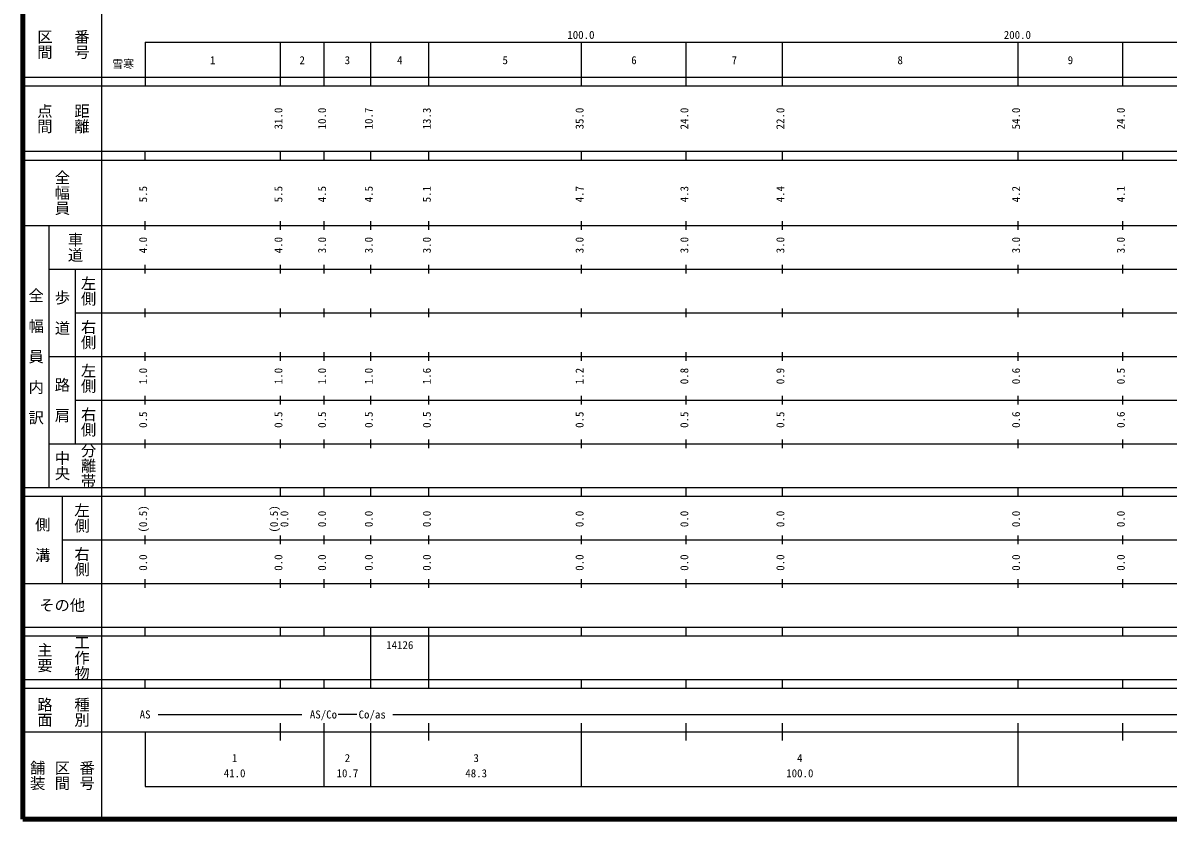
# Model space of a CAD drawing. Units: millimetres on the paper, enlarged 1000 times. Extents: x 40000 to 680000, y 20000 to 380000.
# Drawn here: x 40000 to 302378, y 20000 to 202409 of the extents above; entities that cross this region are included whole.
import ezdxf
from ezdxf.enums import TextEntityAlignment as Align

# ---------------------------------------------------------------- set-up
doc = ezdxf.new("R2010")
doc.units = ezdxf.units.MM
doc.header["$LTSCALE"] = 1000
doc.layers.add('M-TTL', color=2, linetype='Continuous', lineweight=140)
doc.layers.add('M-TTL-BAND', color=7, linetype='Continuous', lineweight=25)
doc.styles.add('@ＭＳ ゴシック', font='')
doc.styles.add('ＭＳ ゴシック', font='')
doc.styles.get('@ＭＳ ゴシック').set_extended_font_data('@MS Gothic')
doc.styles.get('ＭＳ ゴシック').set_extended_font_data('MS Gothic')

msp = doc.modelspace()

# ---------------------------------------------------------------- linework, layer by layer
at = {"layer": 'M-TTL'}
for p, q in [((40000, 380000), (40000, 20000)), ((40000, 20000), (680000, 20000))]:
    msp.add_line(p, q, dxfattribs=at)
at = {"layer": 'M-TTL-BAND'}
for p, q in [((58000, 370000), (58000, 20000)), ((68000, 198000), (579000, 198000)), ((68000, 198000), (68000, 188000)), ((99000, 188000), (99000, 198000)), ((109000, 188000), (109000, 198000)), ((119700, 188000), (119700, 198000)), ((133000, 188000), (133000, 198000)), ((168000, 188000), (168000, 198000)), ((192000, 188000), (192000, 198000)), ((214000, 188000), (214000, 198000)), ((268000, 188000), (268000, 198000)), ((292000, 188000), (292000, 198000)), ((40000, 190000), (579000, 190000)), ((40000, 188000), (579000, 188000)), ((40000, 173000), (579000, 173000)), ((40000, 171000), (579000, 171000)), ((68000, 171000), (68000, 173000)), ((99000, 171000), (99000, 173000)), ((109000, 171000), (109000, 173000)), ((119700, 171000), (119700, 173000)), ((133000, 171000), (133000, 173000)), ((168000, 171000), (168000, 173000)), ((192000, 171000), (192000, 173000)), ((214000, 171000), (214000, 173000)), ((268000, 171000), (268000, 173000)), ((292000, 171000), (292000, 173000)), ((40000, 156000), (579000, 156000)), ((46000, 96000), (46000, 156000)), ((68000, 155000), (68000, 157000)), ((99000, 155000), (99000, 157000)), ((109000, 155000), (109000, 157000)), ((119700, 155000), (119700, 157000)), ((133000, 155000), (133000, 157000)), ((168000, 155000), (168000, 157000)), ((192000, 155000), (192000, 157000)), ((214000, 155000), (214000, 157000)), ((268000, 155000), (268000, 157000)), ((292000, 155000), (292000, 157000)), ((68000, 145000), (68000, 147000)), ((99000, 145000), (99000, 147000)), ((109000, 145000), (109000, 147000)), ((119700, 145000), (119700, 147000)), ((133000, 145000), (133000, 147000)), ((168000, 145000), (168000, 147000)), ((192000, 145000), (192000, 147000)), ((214000, 145000), (214000, 147000)), ((268000, 145000), (268000, 147000)), ((292000, 145000), (292000, 147000)), ((46000, 146000), (579000, 146000)), ((52000, 146000), (52000, 106000)), ((68000, 135000), (68000, 137000)), ((99000, 135000), (99000, 137000)), ((109000, 135000), (109000, 137000)), ((119700, 135000), (119700, 137000)), ((133000, 135000), (133000, 137000)), ((168000, 135000), (168000, 137000)), ((192000, 135000), (192000, 137000)), ((214000, 135000), (214000, 137000)), ((268000, 135000), (268000, 137000)), ((292000, 135000), (292000, 137000)), ((52000, 136000), (579000, 136000)), ((46000, 126000), (579000, 126000)), ((68000, 125000), (68000, 127000)), ((99000, 125000), (99000, 127000)), ((109000, 125000), (109000, 127000)), ((119700, 125000), (119700, 127000)), ((133000, 125000), (133000, 127000)), ((168000, 125000), (168000, 127000)), ((192000, 125000), (192000, 127000)), ((214000, 125000), (214000, 127000)), ((268000, 125000), (268000, 127000)), ((292000, 125000), (292000, 127000)), ((52000, 116000), (579000, 116000)), ((68000, 115000), (68000, 117000)), ((99000, 115000), (99000, 117000)), ((109000, 115000), (109000, 117000)), ((119700, 115000), (119700, 117000)), ((133000, 115000), (133000, 117000)), ((168000, 115000), (168000, 117000)), ((192000, 115000), (192000, 117000)), ((214000, 115000), (214000, 117000)), ((268000, 115000), (268000, 117000)), ((292000, 115000), (292000, 117000)), ((46000, 106000), (579000, 106000)), ((68000, 105000), (68000, 107000)), ((99000, 105000), (99000, 107000)), ((109000, 105000), (109000, 107000)), ((119700, 105000), (119700, 107000)), ((133000, 105000), (133000, 107000)), ((168000, 105000), (168000, 107000)), ((192000, 105000), (192000, 107000)), ((214000, 105000), (214000, 107000)), ((268000, 105000), (268000, 107000)), ((292000, 105000), (292000, 107000)), ((40000, 96000), (579000, 96000)), ((68000, 94000), (68000, 96000)), ((99000, 94000), (99000, 96000)), ((109000, 94000), (109000, 96000)), ((119700, 94000), (119700, 96000)), ((133000, 94000), (133000, 96000)), ((168000, 94000), (168000, 96000)), ((192000, 94000), (192000, 96000)), ((214000, 94000), (214000, 96000)), ((268000, 94000), (268000, 96000)), ((292000, 94000), (292000, 96000)), ((40000, 94000), (579000, 94000)), ((49000, 94000), (49000, 74000)), ((49000, 84000), (579000, 84000)), ((68000, 83000), (68000, 85000)), ((99000, 83000), (99000, 85000)), ((109000, 83000), (109000, 85000)), ((119700, 83000), (119700, 85000)), ((133000, 83000), (133000, 85000)), ((168000, 83000), (168000, 85000)), ((192000, 83000), (192000, 85000)), ((214000, 83000), (214000, 85000)), ((268000, 83000), (268000, 85000)), ((292000, 83000), (292000, 85000)), ((40000, 74000), (579000, 74000)), ((68000, 73000), (68000, 75000)), ((99000, 73000), (99000, 75000)), ((109000, 73000), (109000, 75000)), ((119700, 73000), (119700, 75000)), ((133000, 73000), (133000, 75000)), ((168000, 73000), (168000, 75000)), ((192000, 73000), (192000, 75000)), ((214000, 73000), (214000, 75000)), ((268000, 73000), (268000, 75000)), ((292000, 73000), (292000, 75000)), ((40000, 64000), (579000, 64000)), ((68000, 62000), (68000, 64000)), ((99000, 62000), (99000, 64000)), ((109000, 62000), (109000, 64000)), ((119700, 62000), (119700, 64000)), ((133000, 62000), (133000, 64000)), ((168000, 62000), (168000, 64000)), ((192000, 62000), (192000, 64000)), ((214000, 62000), (214000, 64000)), ((268000, 62000), (268000, 64000)), ((292000, 62000), (292000, 64000)), ((40000, 62000), (579000, 62000)), ((119700, 52000), (119700, 62000)), ((133000, 52000), (133000, 62000)), ((40000, 52000), (579000, 52000)), ((40000, 50000), (579000, 50000)), ((68000, 50000), (68000, 52000)), ((99000, 50000), (99000, 52000)), ((109000, 50000), (109000, 52000)), ((119700, 50000), (119700, 52000)), ((133000, 50000), (133000, 52000)), ((168000, 50000), (168000, 52000)), ((192000, 50000), (192000, 52000)), ((214000, 50000), (214000, 52000)), ((268000, 50000), (268000, 52000)), ((292000, 50000), (292000, 52000)), ((71000, 44000), (103870, 44000)), ((99000, 38000), (99000, 42000)), ((109000, 27500), (109000, 42000)), ((116500, 44000), (112200, 44000)), ((119700, 27500), (119700, 42000)), ((124772, 44000), (490000, 44000)), ((133000, 38000), (133000, 42000)), ((168000, 27500), (168000, 42000)), ((192000, 38000), (192000, 42000)), ((214000, 38000), (214000, 42000)), ((268000, 27500), (268000, 42000)), ((292000, 38000), (292000, 42000)), ((40000, 40000), (579000, 40000)), ((68000, 40000), (68000, 27500)), ((68000, 27500), (579000, 27500))]:
    msp.add_line(p, q, dxfattribs=at)

# ---------------------------------------------------------------- texts
at = {"layer": 'M-TTL-BAND', "style": '@ＭＳ ゴシック'}
for s, p in [('区間', (45000, 197500)), ('番号', (53500, 197500)), ('点間', (45000, 180500)), ('距離', (53500, 180500)), ('全幅員', (49000, 163500)), ('車道', (52000, 151000)), ('左側', (55000, 141000)), ('全\u3000幅\u3000員\u3000内\u3000訳', (43000, 126000)), ('歩\u3000道', (49000, 136000)), ('右側', (55000, 131000)), ('左側', (55000, 121000)), ('路\u3000肩', (49000, 116000)), ('右側', (55000, 111000)), ('分離帯', (55000, 101000)), ('中央', (49000, 101000)), ('左側', (53500, 89000)), ('側\u3000溝', (44500, 84000)), ('右側', (53500, 79000)), ('工作物', (53500, 57000)), ('主要', (45000, 57000)), ('路面', (45000, 44500)), ('種別', (53500, 44500)), ('舗装', (43333, 30000)), ('区間', (49000, 30000)), ('番号', (54667, 30000))]:
    msp.add_text(s, height=2566, rotation=270, dxfattribs=at).set_placement(p, align=Align.MIDDLE_CENTER)
at = {"layer": 'M-TTL-BAND', "style": 'ＭＳ ゴシック'}
for s, p in [('100.0', (167844, 198195)), ('200.0', (267844, 198195)), ('1', (83500, 192405)), ('2', (104000, 192405)), ('3', (114350, 192405)), ('4', (126350, 192405)), ('5', (150500, 192405)), ('6', (180000, 192405)), ('7', (203000, 192405)), ('8', (241000, 192405)), ('9', (280000, 192405)), ('AS', (68000, 42500)), ('AS/Co', (108860, 42500)), ('Co/as', (120021, 42500)), ('1', (88500, 32523)), ('2', (114350, 32523)), ('3', (143850, 32523)), ('4', (218000, 32523)), ('41.0', (88500, 29033)), ('10.7', (114350, 29033)), ('48.3', (143850, 29033)), ('100.0', (218000, 29033))]:
    msp.add_text(s, height=1833, dxfattribs=at).set_placement(p, align=Align.BOTTOM_CENTER)
msp.add_text('雪寒', height=1833, dxfattribs=at).set_placement((65458, 191532), align=Align.BOTTOM_RIGHT)
for s, p in [('31.0', (100000, 180500)), ('10.0', (110000, 180500)), ('10.7', (120700, 180500)), ('13.3', (134000, 180500)), ('35.0', (169000, 180500)), ('24.0', (193000, 180500)), ('22.0', (215000, 180500)), ('54.0', (269000, 180500)), ('24.0', (293000, 180500)), ('5.5', (69000, 163174)), ('5.5', (100000, 163174)), ('4.5', (110000, 163174)), ('4.5', (120700, 163174)), ('5.1', (134000, 163174)), ('4.7', (169000, 163174)), ('4.3', (193000, 163174)), ('4.4', (215000, 163174)), ('4.2', (269000, 163174)), ('4.1', (293000, 163174)), ('4.0', (69000, 151500)), ('4.0', (100000, 151500)), ('3.0', (110000, 151500)), ('3.0', (120700, 151500)), ('3.0', (134000, 151500)), ('3.0', (169000, 151500)), ('3.0', (193000, 151500)), ('3.0', (215000, 151500)), ('3.0', (269000, 151500)), ('3.0', (293000, 151500)), ('1.0', (69000, 121500)), ('1.0', (100000, 121500)), ('1.0', (110000, 121500)), ('1.0', (120700, 121500)), ('1.6', (134000, 121500)), ('1.2', (169000, 121500)), ('0.8', (193000, 121500)), ('0.9', (215000, 121500)), ('0.6', (269000, 121500)), ('0.5', (293000, 121500)), ('0.5', (69000, 111500)), ('0.5', (100000, 111500)), ('0.5', (110000, 111500)), ('0.5', (120700, 111500)), ('0.5', (134000, 111500)), ('0.5', (169000, 111500)), ('0.5', (193000, 111500)), ('0.5', (215000, 111500)), ('0.6', (269000, 111500)), ('0.6', (293000, 111500)), ('(0.5)', (69000, 88764)), ('(0.5)', (99000, 88764)), ('0.0', (101370, 88764)), ('0.0', (110000, 88764)), ('0.0', (120700, 88764)), ('0.0', (134000, 88764)), ('0.0', (169000, 88764)), ('0.0', (193000, 88764)), ('0.0', (215000, 88764)), ('0.0', (269000, 88764)), ('0.0', (293000, 88764)), ('0.0', (69000, 78764)), ('0.0', (100000, 78764)), ('0.0', (110000, 78764)), ('0.0', (120700, 78764)), ('0.0', (134000, 78764)), ('0.0', (169000, 78764)), ('0.0', (193000, 78764)), ('0.0', (215000, 78764)), ('0.0', (269000, 78764)), ('0.0', (293000, 78764))]:
    msp.add_text(s, height=1833, rotation=90, dxfattribs=at).set_placement(p, align=Align.BOTTOM_CENTER)
msp.add_text('その他', height=2566, dxfattribs=at).set_placement((49000, 69000), align=Align.MIDDLE_CENTER)
msp.add_text('14126', height=1833, dxfattribs=at).set_placement((123225, 58405), align=Align.BOTTOM_LEFT)

doc.saveas('drawing.dxf')
